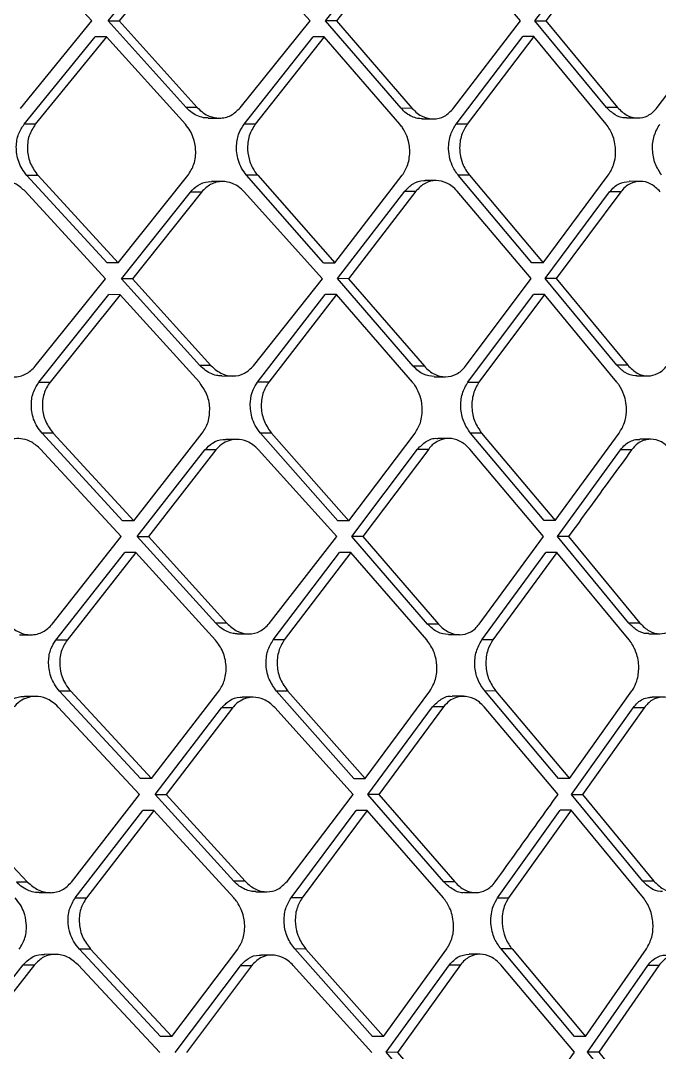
# Model space of a CAD drawing. Extents: x 525 to 609, y 649 to 778.
# Drawn here: x 536.429 to 537.313, y 714.209 to 715.638 of the extents above; entities that cross this region are included whole.
import ezdxf

# ---------------------------------------------------------------- set-up
doc = ezdxf.new("R2010")
doc.units = 0
doc.header["$MEASUREMENT"] = 0
doc.layers.add('1', color=4, linetype='Continuous')

# ---------------------------------------------------------------- blocks, each defined once
blk = doc.blocks.new('JETSETTER')
at = {"layer": '1', "color": 3, "linetype": 'Continuous', "lineweight": 25}
for p, q in [((11.4005, 46.513), (11.2898, 46.6342)), ((11.423, 46.5131), (11.5199, 46.6331)), ((11.5353, 46.633), (11.4383, 46.513)), ((11.7026, 46.5131), (11.5948, 46.6334)), ((11.7238, 46.5131), (11.8186, 46.6343)), ((11.8339, 46.6343), (11.7391, 46.5131)), ((11.9937, 46.5132), (11.8915, 46.6343)), ((12.0136, 46.5132), (12.1045, 46.6332)), ((12.1197, 46.6332), (12.0289, 46.5132)), ((11.3017, 46.3918), (11.4005, 46.513)), ((11.531, 46.3931), (11.423, 46.5131)), ((11.4383, 46.513), (11.5463, 46.393)), ((11.6056, 46.3927), (11.7026, 46.5131)), ((11.8285, 46.392), (11.7238, 46.5131)), ((11.7391, 46.5131), (11.7238, 46.5131)), ((11.7391, 46.5131), (11.8437, 46.3919)), ((11.9011, 46.392), (11.9937, 46.5132)), ((12.1127, 46.3933), (12.0136, 46.5132)), ((12.0136, 46.5132), (12.0289, 46.5132)), ((12.0289, 46.5132), (12.128, 46.3932)), ((12.1829, 46.3929), (12.2736, 46.5133)), ((11.3066, 46.3699), (11.4051, 46.491)), ((11.4205, 46.491), (11.322, 46.3698)), ((11.5298, 46.3699), (11.4205, 46.491)), ((11.6111, 46.3699), (11.7065, 46.4911)), ((11.7218, 46.4911), (11.6264, 46.3699)), ((11.8268, 46.3699), (11.7218, 46.4911)), ((11.9045, 46.37), (11.9969, 46.4912)), ((12.0121, 46.4912), (11.9198, 46.37)), ((12.0121, 46.4912), (11.9969, 46.4912)), ((12.1125, 46.37), (12.0121, 46.4912)), ((11.5463, 46.393), (11.5309, 46.3931)), ((11.8437, 46.3919), (11.8285, 46.392)), ((12.128, 46.3932), (12.1127, 46.3933)), ((11.5613, 46.3784), (11.5767, 46.3784)), ((11.8577, 46.3774), (11.873, 46.3773)), ((12.1407, 46.3786), (12.156, 46.3786)), ((11.322, 46.3698), (11.3066, 46.3699)), ((11.6264, 46.3699), (11.6111, 46.3699)), ((11.9198, 46.37), (11.9046, 46.37)), ((11.4214, 46.178), (11.3104, 46.2991)), ((11.3258, 46.2991), (11.3104, 46.2991)), ((11.4368, 46.1779), (11.5334, 46.2991)), ((11.7212, 46.1781), (11.6146, 46.2992)), ((11.6299, 46.2992), (11.6146, 46.2992)), ((11.6299, 46.2992), (11.7365, 46.178)), ((11.7365, 46.178), (11.83, 46.2992)), ((12.0096, 46.1782), (11.9076, 46.2993)), ((11.9229, 46.2992), (11.9076, 46.2993)), ((11.9229, 46.2992), (12.0249, 46.1781)), ((12.0249, 46.1781), (12.1152, 46.2993)), ((11.3258, 46.2991), (11.4368, 46.178)), ((11.5813, 46.2906), (11.5661, 46.2907)), ((11.877, 46.2919), (11.8618, 46.2919)), ((12.1595, 46.2908), (12.1442, 46.2909)), ((11.4192, 46.1559), (11.3079, 46.2771)), ((11.4414, 46.156), (11.5368, 46.276)), ((11.5522, 46.276), (11.4568, 46.156)), ((11.5522, 46.276), (11.5368, 46.276)), ((11.7195, 46.156), (11.6113, 46.2763)), ((11.7404, 46.1561), (11.8336, 46.2773)), ((11.8489, 46.2772), (11.7557, 46.156)), ((11.8336, 46.2773), (11.8489, 46.2772)), ((12.0084, 46.1561), (11.9061, 46.2772)), ((12.0279, 46.1562), (12.1171, 46.2762)), ((12.1324, 46.2762), (12.0432, 46.1561)), ((12.1324, 46.2762), (12.1171, 46.2762)), ((11.7212, 46.1781), (11.7365, 46.178)), ((12.0249, 46.1781), (12.0096, 46.1782)), ((11.322, 46.0348), (11.4192, 46.1559)), ((11.5499, 46.036), (11.4414, 46.156)), ((11.4568, 46.156), (11.4415, 46.156)), ((11.4568, 46.156), (11.5652, 46.036)), ((11.6242, 46.0356), (11.7195, 46.156)), ((11.8453, 46.0349), (11.7404, 46.1561)), ((11.7557, 46.156), (11.7405, 46.1561)), ((11.7557, 46.156), (11.8606, 46.0349)), ((11.9175, 46.0349), (12.0084, 46.1561)), ((12.127, 46.0362), (12.0279, 46.1562)), ((12.0432, 46.1561), (12.028, 46.1562)), ((12.0432, 46.1561), (12.1423, 46.0362)), ((11.327, 46.0128), (11.4239, 46.134)), ((11.4393, 46.1339), (11.3424, 46.0128)), ((11.4393, 46.1339), (11.4239, 46.134)), ((11.5491, 46.0128), (11.4393, 46.1339)), ((11.6297, 46.0129), (11.7235, 46.1341)), ((11.7388, 46.134), (11.6451, 46.0128)), ((11.7388, 46.134), (11.7235, 46.1341)), ((11.844, 46.0129), (11.7388, 46.134)), ((11.921, 46.013), (12.0115, 46.1342)), ((12.0268, 46.1341), (11.9362, 46.0129)), ((12.0268, 46.1341), (12.0115, 46.1342)), ((12.1271, 46.013), (12.0268, 46.1341)), ((11.8606, 46.0349), (11.8453, 46.0349)), ((12.1423, 46.0362), (12.127, 46.0362)), ((11.5802, 46.0214), (11.5956, 46.0213)), ((11.8744, 46.0203), (11.8898, 46.0203)), ((12.1548, 46.0216), (12.1701, 46.0215)), ((11.327, 46.0128), (11.3424, 46.0128)), ((11.6451, 46.0128), (11.6298, 46.0129)), ((11.921, 46.013), (11.9362, 46.0129)), ((11.4429, 45.8209), (11.3314, 45.9421)), ((11.3468, 45.942), (11.3314, 45.9421)), ((11.3468, 45.942), (11.4584, 45.8209)), ((11.4584, 45.8209), (11.5532, 45.9421)), ((11.7407, 45.821), (11.6338, 45.9421)), ((11.6491, 45.9421), (11.6338, 45.9421)), ((11.6491, 45.9421), (11.756, 45.821)), ((11.756, 45.821), (11.8477, 45.9422)), ((12.0265, 45.8211), (11.9245, 45.9422)), ((11.9398, 45.9422), (11.9245, 45.9422)), ((11.9398, 45.9422), (12.0418, 45.8211)), ((12.0418, 45.8211), (12.1303, 45.9423)), ((11.601, 45.9336), (11.5857, 45.9336)), ((11.8944, 45.9348), (11.8791, 45.9348)), ((12.1742, 45.9338), (12.1589, 45.9338)), ((11.4411, 45.7989), (11.3292, 45.92)), ((11.4631, 45.7989), (11.5568, 45.919)), ((11.5721, 45.9189), (11.4785, 45.7989)), ((11.5721, 45.9189), (11.5568, 45.919)), ((11.7393, 45.7989), (11.6309, 45.9193)), ((11.76, 45.799), (11.8513, 45.9202)), ((11.8666, 45.9202), (11.7753, 45.799)), ((11.8513, 45.9202), (11.8666, 45.9202)), ((12.0257, 45.7991), (11.9234, 45.9202)), ((12.0448, 45.7991), (12.1322, 45.9192)), ((12.1475, 45.9191), (12.1322, 45.9192)), ((11.756, 45.821), (11.7407, 45.821)), ((12.0418, 45.8211), (12.0265, 45.8211)), ((12.0602, 45.7991), (12.0449, 45.7991)), ((11.3455, 45.6777), (11.4411, 45.7989)), ((11.5719, 45.6789), (11.4631, 45.7989)), ((11.4631, 45.7989), (11.4785, 45.7989)), ((11.4785, 45.7989), (11.5873, 45.6789)), ((11.6458, 45.6786), (11.7393, 45.7989)), ((11.865, 45.6779), (11.76, 45.799)), ((11.7753, 45.799), (11.76, 45.799)), ((11.7753, 45.799), (11.8803, 45.6778)), ((11.9367, 45.6778), (12.0257, 45.7991)), ((12.1437, 45.6792), (12.0448, 45.7991)), ((12.0602, 45.7991), (12.159, 45.6791)), ((11.3505, 45.6557), (11.4458, 45.7769)), ((11.4612, 45.7769), (11.366, 45.6557)), ((11.5714, 45.6557), (11.4612, 45.7769)), ((11.6514, 45.6558), (11.7433, 45.777)), ((11.7586, 45.7769), (11.6667, 45.6558)), ((11.7586, 45.7769), (11.7433, 45.777)), ((11.864, 45.6558), (11.7586, 45.7769)), ((11.9401, 45.6559), (12.0288, 45.7771)), ((12.0441, 45.7771), (11.9554, 45.6559)), ((12.0441, 45.7771), (12.0288, 45.7771)), ((12.1442, 45.6559), (12.0441, 45.7771)), ((11.5873, 45.6789), (11.5719, 45.6789)), ((12.159, 45.6791), (12.1437, 45.6792)), ((11.3003, 45.6631), (11.3159, 45.663)), ((11.6021, 45.6643), (11.6176, 45.6643)), ((11.8939, 45.6632), (11.9093, 45.6632)), ((12.1713, 45.6645), (12.1867, 45.6645)), ((11.366, 45.6557), (11.3506, 45.6557)), ((11.6667, 45.6558), (11.6514, 45.6558)), ((11.9554, 45.6559), (11.9401, 45.6559)), ((11.4676, 45.4639), (11.3556, 45.585)), ((11.371, 45.585), (11.3556, 45.585)), ((11.371, 45.585), (11.483, 45.4638)), ((11.483, 45.4638), (11.5762, 45.585)), ((11.7632, 45.4639), (11.656, 45.5851)), ((11.6714, 45.585), (11.6561, 45.5851)), ((11.6714, 45.585), (11.7785, 45.4639)), ((11.7785, 45.4639), (11.8683, 45.5851)), ((12.0461, 45.4641), (11.9442, 45.5852)), ((11.9595, 45.5851), (11.9442, 45.5852)), ((11.9595, 45.5851), (12.0614, 45.464)), ((12.0614, 45.464), (12.1479, 45.5852)), ((11.3223, 45.5776), (11.307, 45.5776)), ((11.6237, 45.5765), (11.6084, 45.5765)), ((11.9146, 45.5778), (11.8993, 45.5778)), ((12.1912, 45.5767), (12.1761, 45.5768)), ((11.4661, 45.4418), (11.3537, 45.563)), ((11.4878, 45.4419), (11.5798, 45.5619)), ((11.5952, 45.5618), (11.5032, 45.4418)), ((11.5952, 45.5618), (11.5798, 45.5619)), ((11.7622, 45.4419), (11.6535, 45.5622)), ((11.7824, 45.4419), (11.8719, 45.5631)), ((11.8872, 45.5631), (11.7978, 45.4419)), ((11.8872, 45.5631), (11.8719, 45.5631)), ((12.0457, 45.442), (11.9434, 45.5631)), ((12.0644, 45.4421), (12.1498, 45.5621)), ((12.1651, 45.5621), (12.0797, 45.442)), ((12.1651, 45.5621), (12.1498, 45.5621)), ((11.7632, 45.4639), (11.7785, 45.4639)), ((12.0614, 45.464), (12.0461, 45.4641)), ((12.163, 45.3221), (12.0644, 45.4421)), ((12.0644, 45.4421), (12.0797, 45.442)), ((12.0797, 45.442), (12.1783, 45.3221)), ((11.1963, 45.4418), (11.3113, 45.3206)), ((11.3722, 45.3206), (11.4661, 45.4418)), ((11.597, 45.3219), (11.4878, 45.4419)), ((11.4879, 45.4419), (11.5032, 45.4418)), ((11.5032, 45.4418), (11.6124, 45.3218)), ((11.6705, 45.3215), (11.7622, 45.4419)), ((11.8875, 45.3208), (11.7824, 45.4419)), ((11.7978, 45.4419), (11.7825, 45.4419)), ((11.7978, 45.4419), (11.9028, 45.3208)), ((11.3773, 45.2987), (11.4709, 45.4198)), ((11.4863, 45.4198), (11.3927, 45.2986)), ((11.4863, 45.4198), (11.4709, 45.4198)), ((11.5968, 45.2987), (11.4863, 45.4198)), ((11.6761, 45.2987), (11.7661, 45.4199)), ((11.7815, 45.4199), (11.6914, 45.2987)), ((11.7815, 45.4199), (11.7661, 45.4199)), ((11.8869, 45.2987), (11.7815, 45.4199)), ((11.962, 45.2988), (12.0487, 45.42)), ((12.064, 45.42), (11.9773, 45.2988)), ((12.064, 45.42), (12.0487, 45.42)), ((12.1639, 45.2989), (12.064, 45.42)), ((11.3113, 45.3206), (11.2959, 45.3206)), ((11.6124, 45.3218), (11.597, 45.3219)), ((11.9028, 45.3208), (11.8875, 45.3208)), ((12.1783, 45.3221), (12.163, 45.3221)), ((11.3272, 45.306), (11.3429, 45.306)), ((11.6271, 45.3072), (11.6426, 45.3072)), ((11.9163, 45.3062), (11.9317, 45.3061)), ((11.3773, 45.2987), (11.3927, 45.2986)), ((11.6914, 45.2987), (11.6761, 45.2987)), ((11.962, 45.2988), (11.9773, 45.2988)), ((11.4954, 45.1068), (11.383, 45.2279)), ((11.3984, 45.2279), (11.383, 45.2279)), ((11.3984, 45.2279), (11.5108, 45.1067)), ((11.5108, 45.1067), (11.6022, 45.2279)), ((11.7886, 45.1069), (11.6813, 45.228)), ((11.6967, 45.2279), (11.6813, 45.228)), ((11.6967, 45.2279), (11.8039, 45.1068)), ((11.8039, 45.1068), (11.8918, 45.228)), ((12.0684, 45.107), (11.9667, 45.2281)), ((11.982, 45.2281), (11.9667, 45.2281)), ((11.982, 45.2281), (12.0837, 45.1069)), ((12.0837, 45.1069), (12.1681, 45.2282)), ((11.35, 45.2205), (11.3347, 45.2206)), ((11.6494, 45.2194), (11.6341, 45.2195)), ((11.9377, 45.2207), (11.9224, 45.2207)), ((11.2103, 45.0847), (11.3052, 45.2059)), ((11.3207, 45.2059), (11.2258, 45.0847)), ((11.3052, 45.2059), (11.3207, 45.2059)), ((11.4942, 45.0847), (11.3814, 45.2059)), ((11.5157, 45.0848), (11.6059, 45.2048)), ((11.6213, 45.2048), (11.5311, 45.0847)), ((11.6213, 45.2048), (11.6059, 45.2048)), ((11.7879, 45.0848), (11.6792, 45.2051)), ((11.8079, 45.0849), (11.8954, 45.2061)), ((11.9107, 45.206), (11.8232, 45.0848)), ((11.8954, 45.2061), (11.9107, 45.206)), ((12.0683, 45.0849), (11.9663, 45.206)), ((12.0866, 45.085), (12.1699, 45.205)), ((12.1852, 45.205), (12.102, 45.0849)), ((12.1852, 45.205), (12.1699, 45.205)), ((11.5108, 45.1067), (11.4954, 45.1068)), ((11.8039, 45.1068), (11.7886, 45.1069)), ((12.0837, 45.1069), (12.0684, 45.107)), ((11.9129, 44.9637), (11.8079, 45.0849)), ((11.8232, 45.0848), (11.8079, 45.0849)), ((12.1849, 44.965), (12.0866, 45.085)), ((12.102, 45.0849), (12.0866, 45.085)), ((12.102, 45.0849), (12.2002, 44.965)), ((11.8232, 45.0848), (11.9283, 44.9637))]:
    blk.add_line(p, q, dxfattribs=at)
at = {"layer": '1', "color": 3, "linetype": 'Continuous', "lineweight": 25, "flags": 128}
for points in [[(11.423, 46.5131), (11.4316, 46.513), (11.4383, 46.513)], [(11.4205, 46.491), (11.4119, 46.491), (11.4051, 46.491)], [(11.4368, 46.1779), (11.4282, 46.178), (11.4214, 46.178)], [(11.5652, 46.036), (11.5567, 46.036), (11.5499, 46.036)], [(11.4584, 45.8209), (11.4497, 45.8209), (11.443, 45.8209)], [(11.8803, 45.6778), (11.8717, 45.6779), (11.865, 45.6779)], [(11.483, 45.4638), (11.4744, 45.4638), (11.4676, 45.4639)]]:
    blk.add_lwpolyline(points, dxfattribs=at)
at = {"layer": '1', "color": 3, "linetype": 'Continuous', "lineweight": 25}
for points, knots in [([(11.7218, 46.4911), (11.719, 46.4911), (11.7139, 46.4911), (11.7088, 46.4911), (11.7065, 46.4911)], [0, 0, 0, 0, 0.559954, 1, 1, 1, 1]), ([(11.5613, 46.3787), (11.5598, 46.3787), (11.5554, 46.3785), (11.5478, 46.3808), (11.5388, 46.3853), (11.5336, 46.3904), (11.5309, 46.3931)], [0, 0, 0, 0, 0.133064, 0.405987, 0.694928, 1, 1, 1, 1]), ([(11.5463, 46.393), (11.549, 46.3904), (11.554, 46.3855), (11.5643, 46.38), (11.5748, 46.3778), (11.585, 46.379), (11.5954, 46.3827), (11.6016, 46.3887), (11.6056, 46.3927)], [0, 0, 0, 0, 0.153864, 0.288652, 0.500167, 0.629788, 0.756439, 1, 1, 1, 1]), ([(11.8577, 46.3775), (11.8555, 46.3776), (11.8506, 46.3777), (11.8431, 46.3804), (11.8352, 46.385), (11.8307, 46.3896), (11.8285, 46.392)], [0, 0, 0, 0, 0.201687, 0.461527, 0.727644, 1, 1, 1, 1]), ([(11.8437, 46.3919), (11.846, 46.3896), (11.8505, 46.3849), (11.8604, 46.3791), (11.8734, 46.3762), (11.8891, 46.3797), (11.8971, 46.3878), (11.9011, 46.392)], [0, 0, 0, 0, 0.138063, 0.267738, 0.500908, 0.748829, 1, 1, 1, 1]), ([(12.1407, 46.3788), (12.1401, 46.3788), (12.1347, 46.3783), (12.1243, 46.3819), (12.1165, 46.3895), (12.1127, 46.3933)], [0, 0, 0, 0, 0.055354, 0.5406, 1, 1, 1, 1]), ([(12.128, 46.3932), (12.1322, 46.3891), (12.1405, 46.381), (12.1558, 46.3774), (12.168, 46.3803), (12.1769, 46.386), (12.1808, 46.3906), (12.1829, 46.3929)], [0, 0, 0, 0, 0.251554, 0.49965, 0.73275, 0.862222, 1, 1, 1, 1]), ([(11.3104, 46.2991), (11.308, 46.302), (11.3034, 46.3077), (11.2989, 46.3179), (11.2962, 46.3282), (11.2953, 46.3413), (11.2977, 46.3564), (11.3037, 46.3656), (11.3066, 46.3699)], [0, 0, 0, 0, 0.147985, 0.289394, 0.424226, 0.552562, 0.788827, 1, 1, 1, 1]), ([(11.322, 46.3698), (11.3187, 46.3647), (11.3138, 46.357), (11.3112, 46.3443), (11.3108, 46.3312), (11.3143, 46.3145), (11.322, 46.3042), (11.3258, 46.2991)], [0, 0, 0, 0, 0.246664, 0.372878, 0.500757, 0.750114, 1, 1, 1, 1]), ([(11.5334, 46.2991), (11.5365, 46.3041), (11.5413, 46.3117), (11.5439, 46.3244), (11.5444, 46.3368), (11.5418, 46.3494), (11.5365, 46.3613), (11.5321, 46.3669), (11.5298, 46.3699)], [0, 0, 0, 0, 0.241216, 0.368516, 0.499918, 0.716922, 0.850311, 1, 1, 1, 1]), ([(11.6146, 46.2992), (11.6121, 46.3024), (11.6074, 46.3085), (11.603, 46.3194), (11.6007, 46.3302), (11.6003, 46.3433), (11.6031, 46.3576), (11.6086, 46.3661), (11.6111, 46.3699)], [0, 0, 0, 0, 0.159718, 0.309543, 0.449515, 0.57961, 0.809274, 1, 1, 1, 1]), ([(11.6264, 46.3699), (11.6233, 46.3649), (11.6185, 46.3572), (11.616, 46.3445), (11.6155, 46.3322), (11.6179, 46.3201), (11.623, 46.3081), (11.6273, 46.3025), (11.6299, 46.2992)], [0, 0, 0, 0, 0.242776, 0.369649, 0.499818, 0.715323, 0.831938, 1, 1, 1, 1]), ([(11.83, 46.2992), (11.8329, 46.3039), (11.8374, 46.3113), (11.8401, 46.3239), (11.8408, 46.3374), (11.8377, 46.352), (11.8319, 46.3635), (11.8281, 46.3683), (11.8268, 46.3699)], [0, 0, 0, 0, 0.228968, 0.359374, 0.500038, 0.74936, 0.915919, 1, 1, 1, 1]), ([(11.9076, 46.2993), (11.9067, 46.3004), (11.9041, 46.3036), (11.8997, 46.311), (11.8956, 46.322), (11.8938, 46.3346), (11.8946, 46.346), (11.8973, 46.3582), (11.9017, 46.3654), (11.9045, 46.37)], [0, 0, 0, 0, 0.057416, 0.170566, 0.339219, 0.511542, 0.648987, 0.77635, 1, 1, 1, 1]), ([(11.9198, 46.37), (11.9169, 46.3652), (11.9124, 46.3578), (11.9097, 46.3452), (11.9093, 46.3374), (11.9097, 46.3318), (11.9104, 46.3253), (11.9134, 46.3131), (11.9193, 46.3044), (11.9229, 46.2992)], [0, 0, 0, 0, 0.232658, 0.362081, 0.499894, 0.528592, 0.579984, 0.750372, 1, 1, 1, 1]), ([(12.1152, 46.2993), (12.1182, 46.3045), (12.1234, 46.3133), (12.1253, 46.3261), (12.1254, 46.3326), (12.1252, 46.338), (12.1243, 46.3452), (12.1207, 46.3578), (12.1157, 46.3653), (12.1125, 46.37)], [0, 0, 0, 0, 0.249252, 0.427451, 0.491458, 0.499455, 0.63767, 0.767329, 1, 1, 1, 1]), ([(12.1891, 46.2994), (12.1858, 46.3046), (12.1791, 46.3149), (12.1756, 46.3348), (12.1776, 46.3546), (12.1836, 46.365), (12.1866, 46.3701)], [0, 0, 0, 0, 0.250729, 0.499502, 0.749757, 1, 1, 1, 1]), ([(11.3079, 46.2771), (11.3039, 46.2807), (11.2964, 46.2874), (11.2835, 46.2917), (11.2722, 46.292), (11.261, 46.2892), (11.253, 46.2843), (11.2479, 46.2794), (11.2467, 46.2777), (11.2462, 46.2771)], [0, 0, 0, 0, 0.215686, 0.40557, 0.569543, 0.707582, 0.905128, 0.965334, 1, 1, 1, 1]), ([(11.5368, 46.276), (11.54, 46.2793), (11.547, 46.2864), (11.5578, 46.2906), (11.5645, 46.2904), (11.5661, 46.2904)], [0, 0, 0, 0, 0.391919, 0.852409, 1, 1, 1, 1]), ([(11.6113, 46.2763), (11.6087, 46.2789), (11.6036, 46.2838), (11.5934, 46.2891), (11.5828, 46.2912), (11.5726, 46.2899), (11.5622, 46.2861), (11.5561, 46.28), (11.5522, 46.276)], [0, 0, 0, 0, 0.15386, 0.288624, 0.500132, 0.631381, 0.758613, 1, 1, 1, 1]), ([(11.8336, 46.2773), (11.8372, 46.281), (11.8446, 46.2886), (11.8553, 46.2922), (11.8611, 46.2918), (11.8617, 46.2917)], [0, 0, 0, 0, 0.452767, 0.935554, 1, 1, 1, 1]), ([(11.9061, 46.2772), (11.9038, 46.2796), (11.8994, 46.2842), (11.8896, 46.29), (11.8766, 46.293), (11.8609, 46.2895), (11.8528, 46.2813), (11.8489, 46.2772)], [0, 0, 0, 0, 0.137107, 0.266468, 0.500913, 0.751667, 1, 1, 1, 1]), ([(12.1171, 46.2762), (12.1191, 46.2785), (12.123, 46.2831), (12.132, 46.2893), (12.1395, 46.2901), (12.1443, 46.2906)], [0, 0, 0, 0, 0.269601, 0.532968, 1, 1, 1, 1]), ([(12.1871, 46.2765), (12.1829, 46.2805), (12.1746, 46.2886), (12.1594, 46.292), (12.1471, 46.2889), (12.1382, 46.2831), (12.1344, 46.2785), (12.1324, 46.2762)], [0, 0, 0, 0, 0.248856, 0.499674, 0.735138, 0.864013, 1, 1, 1, 1]), ([(11.2605, 46.0348), (11.2635, 46.032), (11.268, 46.0277), (11.2786, 46.022), (11.2895, 46.0194), (11.3009, 46.0208), (11.3117, 46.0246), (11.3179, 46.0307), (11.322, 46.0348)], [0, 0, 0, 0, 0.159798, 0.250605, 0.499749, 0.631321, 0.758681, 1, 1, 1, 1]), ([(11.5802, 46.0216), (11.5784, 46.0216), (11.5737, 46.0216), (11.5661, 46.024), (11.5574, 46.0286), (11.5524, 46.0335), (11.5499, 46.036)], [0, 0, 0, 0, 0.161508, 0.428659, 0.708106, 1, 1, 1, 1]), ([(11.5652, 46.036), (11.5678, 46.0335), (11.5726, 46.0287), (11.5828, 46.0231), (11.5961, 46.0202), (11.612, 46.0236), (11.6202, 46.0317), (11.6242, 46.0356)], [0, 0, 0, 0, 0.146402, 0.278829, 0.500794, 0.753749, 1, 1, 1, 1]), ([(11.8744, 46.0205), (11.8694, 46.0211), (11.8615, 46.022), (11.8518, 46.0282), (11.8475, 46.0327), (11.8453, 46.0349)], [0, 0, 0, 0, 0.478845, 0.737816, 1, 1, 1, 1]), ([(11.8606, 46.0349), (11.8629, 46.0326), (11.8672, 46.028), (11.877, 46.0221), (11.8901, 46.019), (11.9028, 46.0222), (11.9118, 46.0282), (11.9156, 46.0327), (11.9175, 46.0349)], [0, 0, 0, 0, 0.134418, 0.262766, 0.500256, 0.745082, 0.871412, 1, 1, 1, 1]), ([(12.1548, 46.0218), (12.1541, 46.0217), (12.1486, 46.0213), (12.1383, 46.025), (12.1307, 46.0326), (12.127, 46.0362)], [0, 0, 0, 0, 0.071826, 0.552996, 1, 1, 1, 1]), ([(12.1423, 46.0362), (12.1464, 46.0321), (12.1547, 46.0239), (12.1698, 46.0204), (12.1818, 46.0232), (12.1907, 46.0289), (12.1946, 46.0335), (12.1966, 46.0359)], [0, 0, 0, 0, 0.249686, 0.499657, 0.729319, 0.85964, 1, 1, 1, 1]), ([(11.3314, 45.9421), (11.3289, 45.9451), (11.3242, 45.951), (11.3195, 45.9614), (11.3169, 45.9719), (11.3161, 45.985), (11.3185, 45.9998), (11.3243, 46.0087), (11.327, 46.0128)], [0, 0, 0, 0, 0.153088, 0.298155, 0.435188, 0.564267, 0.797622, 1, 1, 1, 1]), ([(11.3424, 46.0128), (11.3392, 46.0077), (11.3343, 46), (11.3319, 45.9873), (11.3316, 45.9741), (11.3353, 45.9574), (11.343, 45.9472), (11.3468, 45.942)], [0, 0, 0, 0, 0.244746, 0.371422, 0.500708, 0.750097, 1, 1, 1, 1]), ([(11.5532, 45.9421), (11.5563, 45.947), (11.5609, 45.9546), (11.5635, 45.9672), (11.5634, 45.974), (11.5634, 45.9775), (11.5634, 45.9775), (11.5634, 45.984), (11.5599, 45.9974), (11.5527, 46.0077), (11.5491, 46.0128)], [0, 0, 0, 0, 0.238928, 0.367188, 0.500561, 0.500666, 0.500681, 0.500696, 0.750459, 1, 1, 1, 1]), ([(11.6338, 45.9421), (11.6312, 45.9455), (11.6262, 45.9521), (11.6217, 45.9637), (11.6196, 45.975), (11.6195, 45.9881), (11.6224, 46.0015), (11.6275, 46.0094), (11.6297, 46.0129)], [0, 0, 0, 0, 0.171101, 0.329098, 0.473955, 0.605681, 0.828861, 1, 1, 1, 1]), ([(11.6451, 46.0128), (11.642, 46.0079), (11.6374, 46.0003), (11.6349, 45.9876), (11.6345, 45.9744), (11.638, 45.9575), (11.6454, 45.9472), (11.6491, 45.9421)], [0, 0, 0, 0, 0.240133, 0.367929, 0.500565, 0.750055, 1, 1, 1, 1]), ([(11.8477, 45.9422), (11.8505, 45.9468), (11.8549, 45.9541), (11.8576, 45.9667), (11.8576, 45.9738), (11.8576, 45.9782), (11.8574, 45.9802), (11.8567, 45.9867), (11.854, 45.997), (11.849, 46.0064), (11.8452, 46.0114), (11.8441, 46.0127), (11.844, 46.0129)], [0, 0, 0, 0, 0.225573, 0.356774, 0.499381, 0.49956, 0.525969, 0.576484, 0.749366, 0.926653, 0.991465, 1, 1, 1, 1]), ([(11.9245, 45.9422), (11.921, 45.9474), (11.9139, 45.9577), (11.9102, 45.9776), (11.9121, 45.9975), (11.918, 46.0078), (11.9209, 46.013)], [0, 0, 0, 0, 0.249998, 0.499999, 0.749995, 1, 1, 1, 1]), ([(11.9362, 46.0129), (11.9333, 46.0077), (11.9274, 45.9974), (11.9255, 45.9775), (11.9292, 45.9577), (11.9363, 45.9474), (11.9398, 45.9422)], [0, 0, 0, 0, 0.250008, 0.500006, 0.749997, 1, 1, 1, 1]), ([(12.1303, 45.9423), (12.133, 45.9469), (12.1381, 45.9555), (12.1407, 45.9708), (12.14, 45.9841), (12.1368, 45.9969), (12.1323, 46.0061), (12.1283, 46.0114), (12.1272, 46.0128), (12.1271, 46.013)], [0, 0, 0, 0, 0.225859, 0.42309, 0.591579, 0.731236, 0.923311, 0.991699, 1, 1, 1, 1]), ([(11.3292, 45.92), (11.3253, 45.9236), (11.3179, 45.9302), (11.3053, 45.9345), (11.2941, 45.935), (11.283, 45.9323), (11.2736, 45.9272), (11.2693, 45.9218), (11.2678, 45.92)], [0, 0, 0, 0, 0.211649, 0.398598, 0.560804, 0.698185, 0.897997, 1, 1, 1, 1]), ([(11.5568, 45.919), (11.5601, 45.9224), (11.5673, 45.9298), (11.5781, 45.9337), (11.5845, 45.9334), (11.5857, 45.9334)], [0, 0, 0, 0, 0.416349, 0.885071, 1, 1, 1, 1]), ([(11.6309, 45.9193), (11.6284, 45.9217), (11.6237, 45.9263), (11.6135, 45.9319), (11.6028, 45.9342), (11.5915, 45.9327), (11.582, 45.9286), (11.5751, 45.923), (11.5724, 45.9193), (11.5721, 45.9189)], [0, 0, 0, 0, 0.143616, 0.271945, 0.501781, 0.626183, 0.796224, 0.977545, 1, 1, 1, 1]), ([(11.8513, 45.9202), (11.855, 45.924), (11.8626, 45.9316), (11.8732, 45.9359), (11.8787, 45.9347), (11.8791, 45.9346)], [0, 0, 0, 0, 0.473431, 0.963293, 1, 1, 1, 1]), ([(11.9234, 45.9202), (11.9212, 45.9225), (11.9168, 45.927), (11.9071, 45.9329), (11.8953, 45.9358), (11.8833, 45.9335), (11.8749, 45.9288), (11.8696, 45.9242), (11.8674, 45.9213), (11.8666, 45.9202)], [0, 0, 0, 0, 0.133198, 0.261032, 0.499744, 0.688429, 0.834755, 0.938579, 1, 1, 1, 1]), ([(12.1322, 45.9192), (12.1342, 45.9216), (12.1382, 45.9263), (12.1454, 45.9309), (12.1524, 45.9335), (12.157, 45.9336), (12.159, 45.9336)], [0, 0, 0, 0, 0.276884, 0.5453, 0.805279, 1, 1, 1, 1]), ([(12.2016, 45.9195), (12.1975, 45.9235), (12.1892, 45.9315), (12.1754, 45.9346), (12.1642, 45.9326), (12.1549, 45.9278), (12.1502, 45.9223), (12.1475, 45.9191)], [0, 0, 0, 0, 0.24729, 0.499494, 0.671205, 0.811968, 1, 1, 1, 1]), ([(12.1475, 45.9191), (12.1378, 45.9057), (12.1087, 45.8657), (12.0795, 45.8257), (12.0602, 45.7991)], [0, 0, 0, 0, 0.334761, 1, 1, 1, 1]), ([(11.4612, 45.7769), (11.4584, 45.7769), (11.4532, 45.7769), (11.4481, 45.7769), (11.4458, 45.7769)], [0, 0, 0, 0, 0.559966, 1, 1, 1, 1]), ([(11.2843, 45.6777), (11.2891, 45.6736), (11.2985, 45.6655), (11.3132, 45.6624), (11.3245, 45.6637), (11.3353, 45.6675), (11.3414, 45.6736), (11.3455, 45.6777)], [0, 0, 0, 0, 0.249611, 0.499304, 0.629515, 0.756469, 1, 1, 1, 1]), ([(11.6021, 45.6645), (11.6001, 45.6645), (11.5953, 45.6646), (11.5875, 45.6671), (11.5792, 45.6717), (11.5744, 45.6765), (11.5719, 45.6789)], [0, 0, 0, 0, 0.183891, 0.446499, 0.718519, 1, 1, 1, 1]), ([(11.5873, 45.6789), (11.5918, 45.6748), (11.6009, 45.6667), (11.6175, 45.6631), (11.6337, 45.6665), (11.6418, 45.6746), (11.6458, 45.6786)], [0, 0, 0, 0, 0.25011, 0.500069, 0.751179, 1, 1, 1, 1]), ([(11.8939, 45.6633), (11.8887, 45.6639), (11.8781, 45.6653), (11.8694, 45.6736), (11.865, 45.6779)], [0, 0, 0, 0, 0.495223, 1, 1, 1, 1]), ([(11.8803, 45.6778), (11.8825, 45.6755), (11.8868, 45.671), (11.8965, 45.6651), (11.9095, 45.6619), (11.9221, 45.6651), (11.931, 45.6711), (11.9348, 45.6756), (11.9367, 45.6778)], [0, 0, 0, 0, 0.131926, 0.259433, 0.500198, 0.742439, 0.869415, 1, 1, 1, 1]), ([(12.1713, 45.6648), (12.1704, 45.6647), (12.1649, 45.6644), (12.1547, 45.6681), (12.1473, 45.6756), (12.1437, 45.6792)], [0, 0, 0, 0, 0.086842, 0.564258, 1, 1, 1, 1]), ([(12.159, 45.6791), (12.1631, 45.6751), (12.1714, 45.6669), (12.1863, 45.6634), (12.1981, 45.6661), (12.2069, 45.6717), (12.2107, 45.6764), (12.2127, 45.6788)], [0, 0, 0, 0, 0.248063, 0.499626, 0.726187, 0.8573, 1, 1, 1, 1]), ([(11.3556, 45.585), (11.3531, 45.5881), (11.3481, 45.5942), (11.3434, 45.6051), (11.3408, 45.6158), (11.3401, 45.6289), (11.3425, 45.6433), (11.348, 45.6518), (11.3506, 45.6557)], [0, 0, 0, 0, 0.158909, 0.308128, 0.447695, 0.57761, 0.807671, 1, 1, 1, 1]), ([(11.366, 45.6557), (11.3629, 45.6507), (11.3581, 45.643), (11.3558, 45.6303), (11.3556, 45.6184), (11.3582, 45.6062), (11.3636, 45.5942), (11.3684, 45.5882), (11.371, 45.585)], [0, 0, 0, 0, 0.242282, 0.369243, 0.499839, 0.698201, 0.836262, 1, 1, 1, 1]), ([(11.5762, 45.585), (11.5792, 45.5899), (11.5837, 45.5974), (11.5861, 45.6101), (11.5864, 45.6234), (11.5827, 45.6403), (11.5752, 45.6506), (11.5714, 45.6557)], [0, 0, 0, 0, 0.236883, 0.365558, 0.500661, 0.750099, 1, 1, 1, 1]), ([(11.656, 45.5851), (11.6523, 45.5902), (11.6448, 45.6006), (11.6412, 45.6176), (11.6416, 45.6309), (11.644, 45.6435), (11.6485, 45.651), (11.6514, 45.6558)], [0, 0, 0, 0, 0.250902, 0.501542, 0.636528, 0.764748, 1, 1, 1, 1]), ([(11.6667, 45.6558), (11.6638, 45.6509), (11.6593, 45.6434), (11.6569, 45.6307), (11.6566, 45.6174), (11.6603, 45.6005), (11.6677, 45.5902), (11.6714, 45.585)], [0, 0, 0, 0, 0.236746, 0.365388, 0.500559, 0.750088, 1, 1, 1, 1]), ([(11.8683, 45.5851), (11.8712, 45.5903), (11.8772, 45.6006), (11.8788, 45.6198), (11.8762, 45.6328), (11.8717, 45.645), (11.8676, 45.6507), (11.864, 45.6558)], [0, 0, 0, 0, 0.249793, 0.499622, 0.721535, 0.749979, 1, 1, 1, 1]), ([(11.9442, 45.5852), (11.9406, 45.5903), (11.9334, 45.6007), (11.9296, 45.6205), (11.9314, 45.6404), (11.9372, 45.6507), (11.9401, 45.6559)], [0, 0, 0, 0, 0.250004, 0.500012, 0.750012, 1, 1, 1, 1]), ([(11.9554, 45.6559), (11.9528, 45.6515), (11.9486, 45.6445), (11.9459, 45.632), (11.9454, 45.6181), (11.9489, 45.6006), (11.956, 45.5903), (11.9595, 45.5851)], [0, 0, 0, 0, 0.211976, 0.346757, 0.500466, 0.750269, 1, 1, 1, 1]), ([(12.1479, 45.5852), (12.1491, 45.587), (12.1522, 45.5918), (12.1565, 45.6033), (12.158, 45.6175), (12.1562, 45.6308), (12.1526, 45.6435), (12.1475, 45.651), (12.1442, 45.6559)], [0, 0, 0, 0, 0.090258, 0.250408, 0.499575, 0.633277, 0.76142, 1, 1, 1, 1]), ([(11.2772, 45.563), (11.2805, 45.5663), (11.2875, 45.5735), (11.2986, 45.5776), (11.3054, 45.5774), (11.307, 45.5774)], [0, 0, 0, 0, 0.393485, 0.856861, 1, 1, 1, 1]), ([(11.3537, 45.563), (11.3509, 45.5656), (11.3458, 45.5704), (11.3351, 45.576), (11.3243, 45.5782), (11.3128, 45.5768), (11.3029, 45.5728), (11.2957, 45.5672), (11.293, 45.5634), (11.2927, 45.563)], [0, 0, 0, 0, 0.153155, 0.283126, 0.502413, 0.626618, 0.793327, 0.975019, 1, 1, 1, 1]), ([(11.5798, 45.5619), (11.5833, 45.5655), (11.5905, 45.573), (11.6013, 45.5767), (11.6074, 45.5764), (11.6084, 45.5763)], [0, 0, 0, 0, 0.435578, 0.910667, 1, 1, 1, 1]), ([(11.6535, 45.5622), (11.6511, 45.5645), (11.6465, 45.5691), (11.6364, 45.5748), (11.6257, 45.5771), (11.6144, 45.5757), (11.605, 45.5717), (11.5982, 45.5661), (11.5955, 45.5623), (11.5952, 45.5618)], [0, 0, 0, 0, 0.138883, 0.266386, 0.501202, 0.62573, 0.792271, 0.974124, 1, 1, 1, 1]), ([(11.8719, 45.5631), (11.8757, 45.567), (11.8833, 45.5748), (11.8939, 45.579), (11.8992, 45.5777), (11.8993, 45.5777)], [0, 0, 0, 0, 0.48999, 0.985161, 1, 1, 1, 1]), ([(11.9434, 45.5631), (11.9413, 45.5654), (11.937, 45.5699), (11.9273, 45.5758), (11.9157, 45.5787), (11.9041, 45.5765), (11.8945, 45.5716), (11.8898, 45.5661), (11.8872, 45.5631)], [0, 0, 0, 0, 0.130837, 0.257928, 0.499907, 0.678507, 0.821482, 1, 1, 1, 1]), ([(12.1498, 45.5621), (12.1518, 45.5646), (12.1557, 45.5694), (12.163, 45.574), (12.1699, 45.5765), (12.1743, 45.5765), (12.1761, 45.5766)], [0, 0, 0, 0, 0.283951, 0.557412, 0.820339, 1, 1, 1, 1]), ([(12.2185, 45.5624), (12.2164, 45.5647), (12.2122, 45.5693), (12.2025, 45.5752), (12.1898, 45.5779), (12.1753, 45.5738), (12.1684, 45.5659), (12.1651, 45.5621)], [0, 0, 0, 0, 0.134268, 0.265935, 0.520337, 0.764918, 1, 1, 1, 1]), ([(11.9586, 45.3208), (11.9688, 45.3349), (11.9978, 45.3753), (12.0268, 45.4157), (12.0457, 45.442)], [0, 0, 0, 0, 0.350448, 1, 1, 1, 1]), ([(11.3272, 45.3063), (11.3256, 45.3062), (11.3209, 45.3061), (11.3131, 45.3085), (11.3039, 45.3131), (11.2986, 45.3181), (11.2959, 45.3206)], [0, 0, 0, 0, 0.145243, 0.415934, 0.70084, 1, 1, 1, 1]), ([(11.3113, 45.3206), (11.3161, 45.3165), (11.3255, 45.3084), (11.3402, 45.3053), (11.3514, 45.3066), (11.362, 45.3103), (11.3681, 45.3165), (11.3722, 45.3206)], [0, 0, 0, 0, 0.249693, 0.499365, 0.628328, 0.754864, 1, 1, 1, 1]), ([(11.6271, 45.3074), (11.625, 45.3075), (11.62, 45.3076), (11.6122, 45.3103), (11.6041, 45.3148), (11.5994, 45.3195), (11.597, 45.3219)], [0, 0, 0, 0, 0.201927, 0.460828, 0.726852, 1, 1, 1, 1]), ([(11.6124, 45.3218), (11.6148, 45.3195), (11.6194, 45.3149), (11.6295, 45.3091), (11.6428, 45.306), (11.6586, 45.3094), (11.6665, 45.3175), (11.6705, 45.3215)], [0, 0, 0, 0, 0.13835, 0.268068, 0.50075, 0.74954, 1, 1, 1, 1]), ([(11.9162, 45.3062), (11.9162, 45.3062), (11.9111, 45.305), (11.9002, 45.3092), (11.8917, 45.3169), (11.8875, 45.3208)], [0, 0, 0, 0, 0.009872, 0.507897, 1, 1, 1, 1]), ([(11.9028, 45.3208), (11.905, 45.3185), (11.9093, 45.314), (11.9189, 45.3081), (11.9318, 45.3049), (11.9442, 45.308), (11.9531, 45.314), (11.9568, 45.3185), (11.9586, 45.3208)], [0, 0, 0, 0, 0.129955, 0.256793, 0.500112, 0.740023, 0.867601, 1, 1, 1, 1]), ([(12.1903, 45.3077), (12.1893, 45.3077), (12.1837, 45.3074), (12.1737, 45.3112), (12.1664, 45.3186), (12.163, 45.3221)], [0, 0, 0, 0, 0.100529, 0.574577, 1, 1, 1, 1]), ([(12.1783, 45.3221), (12.1824, 45.318), (12.1906, 45.3098), (12.2057, 45.3063), (12.2204, 45.3097), (12.2277, 45.3177), (12.2313, 45.3217)], [0, 0, 0, 0, 0.247048, 0.500302, 0.750031, 1, 1, 1, 1]), ([(11.2998, 45.2279), (11.3029, 45.2328), (11.3076, 45.2405), (11.3098, 45.2532), (11.3099, 45.2653), (11.3071, 45.2777), (11.3015, 45.2897), (11.2967, 45.2955), (11.2941, 45.2986)], [0, 0, 0, 0, 0.239333, 0.367145, 0.499928, 0.705311, 0.841587, 1, 1, 1, 1]), ([(11.383, 45.2279), (11.3801, 45.2315), (11.375, 45.2378), (11.3698, 45.25), (11.3673, 45.2619), (11.3674, 45.2734), (11.3696, 45.2861), (11.3743, 45.2937), (11.3773, 45.2987)], [0, 0, 0, 0, 0.177493, 0.320276, 0.500911, 0.633427, 0.760906, 1, 1, 1, 1]), ([(11.3927, 45.2986), (11.3897, 45.2936), (11.3851, 45.286), (11.3828, 45.2733), (11.3827, 45.2601), (11.3867, 45.2433), (11.3945, 45.233), (11.3984, 45.2279)], [0, 0, 0, 0, 0.240704, 0.368347, 0.500615, 0.749901, 1, 1, 1, 1]), ([(11.6022, 45.2279), (11.6051, 45.2327), (11.6096, 45.2402), (11.6116, 45.2528), (11.6124, 45.2598), (11.6117, 45.2634), (11.6117, 45.2699), (11.6084, 45.2805), (11.6024, 45.292), (11.5984, 45.2968), (11.5968, 45.2987)], [0, 0, 0, 0, 0.232189, 0.361865, 0.499923, 0.500135, 0.500165, 0.749337, 0.906245, 1, 1, 1, 1]), ([(11.6813, 45.228), (11.6776, 45.2331), (11.67, 45.2434), (11.6663, 45.2605), (11.6666, 45.274), (11.6689, 45.2866), (11.6733, 45.294), (11.6761, 45.2987)], [0, 0, 0, 0, 0.250018, 0.499894, 0.639031, 0.768905, 1, 1, 1, 1]), ([(11.6914, 45.2987), (11.6886, 45.2939), (11.6842, 45.2864), (11.6819, 45.2738), (11.6818, 45.2644), (11.6832, 45.2543), (11.6868, 45.2415), (11.6929, 45.2331), (11.6967, 45.2279)], [0, 0, 0, 0, 0.232683, 0.362136, 0.500065, 0.593296, 0.750423, 1, 1, 1, 1]), ([(11.8918, 45.228), (11.8946, 45.2332), (11.9004, 45.2435), (11.9017, 45.2609), (11.8994, 45.2748), (11.8952, 45.2873), (11.89, 45.2944), (11.8869, 45.2987)], [0, 0, 0, 0, 0.249557, 0.499113, 0.651188, 0.785505, 1, 1, 1, 1]), ([(11.9667, 45.2281), (11.9635, 45.2326), (11.9583, 45.2398), (11.9542, 45.2524), (11.9524, 45.2641), (11.9529, 45.276), (11.9558, 45.2883), (11.9597, 45.295), (11.962, 45.2988)], [0, 0, 0, 0, 0.220369, 0.353896, 0.501994, 0.669228, 0.808122, 1, 1, 1, 1]), ([(11.9773, 45.2988), (11.9751, 45.2949), (11.9711, 45.2883), (11.9683, 45.2759), (11.9677, 45.2628), (11.9702, 45.2494), (11.9747, 45.2387), (11.9788, 45.2321), (11.9812, 45.2291), (11.982, 45.2281)], [0, 0, 0, 0, 0.190541, 0.330546, 0.500121, 0.694297, 0.842443, 0.944365, 1, 1, 1, 1]), ([(12.1681, 45.2282), (12.1709, 45.2333), (12.1764, 45.2436), (12.1777, 45.2604), (12.1759, 45.2737), (12.1723, 45.2863), (12.1672, 45.2939), (12.1639, 45.2989)], [0, 0, 0, 0, 0.249786, 0.499108, 0.631744, 0.759598, 1, 1, 1, 1]), ([(11.3052, 45.2059), (11.3085, 45.2093), (11.3157, 45.2167), (11.3267, 45.2206), (11.3333, 45.2204), (11.3347, 45.2203)], [0, 0, 0, 0, 0.41033, 0.87936, 1, 1, 1, 1]), ([(11.3814, 45.2059), (11.3767, 45.2099), (11.3673, 45.2181), (11.3526, 45.2212), (11.3414, 45.2198), (11.3308, 45.2161), (11.3247, 45.2099), (11.3207, 45.2059)], [0, 0, 0, 0, 0.249642, 0.499354, 0.629586, 0.75656, 1, 1, 1, 1]), ([(11.6059, 45.2048), (11.6094, 45.2085), (11.6167, 45.2161), (11.6275, 45.2198), (11.6334, 45.2193), (11.6341, 45.2193)], [0, 0, 0, 0, 0.451141, 0.931357, 1, 1, 1, 1]), ([(11.6792, 45.2051), (11.6768, 45.2074), (11.6722, 45.212), (11.6621, 45.2177), (11.6488, 45.2206), (11.6331, 45.217), (11.6252, 45.2088), (11.6213, 45.2048)], [0, 0, 0, 0, 0.137588, 0.267057, 0.500746, 0.751144, 1, 1, 1, 1]), ([(11.8954, 45.2061), (11.8992, 45.2103), (11.9068, 45.2187), (11.9172, 45.22), (11.9224, 45.2207)], [0, 0, 0, 0, 0.503988, 1, 1, 1, 1]), ([(11.9663, 45.2061), (11.9642, 45.2083), (11.9599, 45.2127), (11.9504, 45.2187), (11.9375, 45.222), (11.9251, 45.2187), (11.9162, 45.2128), (11.9126, 45.2083), (11.9107, 45.206)], [0, 0, 0, 0, 0.129027, 0.255551, 0.500106, 0.741844, 0.868981, 1, 1, 1, 1]), ([(12.1699, 45.205), (12.1719, 45.2076), (12.1758, 45.2125), (12.1831, 45.2171), (12.1898, 45.2195), (12.1941, 45.2195), (12.1957, 45.2195)], [0, 0, 0, 0, 0.290538, 0.568571, 0.834215, 1, 1, 1, 1]), ([(12.2379, 45.2054), (12.2339, 45.2094), (12.2278, 45.2154), (12.2181, 45.219), (12.2088, 45.2202), (12.1995, 45.2179), (12.191, 45.2122), (12.1872, 45.2075), (12.1852, 45.205)], [0, 0, 0, 0, 0.244416, 0.370994, 0.500194, 0.7232, 0.854978, 1, 1, 1, 1]), ([(11.9834, 44.9637), (11.9938, 44.9784), (12.0221, 45.0189), (12.0504, 45.0593), (12.0683, 45.0849)], [0, 0, 0, 0, 0.364704, 1, 1, 1, 1])]:
    blk.add_open_spline(points, degree=3, knots=knots, dxfattribs=at)

msp = doc.modelspace()

# ---------------------------------------------------------------- block references
at = {"layer": '1'}
msp.add_blockref('JETSETTER', (525.1273, 669.1243), dxfattribs=at)

doc.saveas('drawing.dxf')
